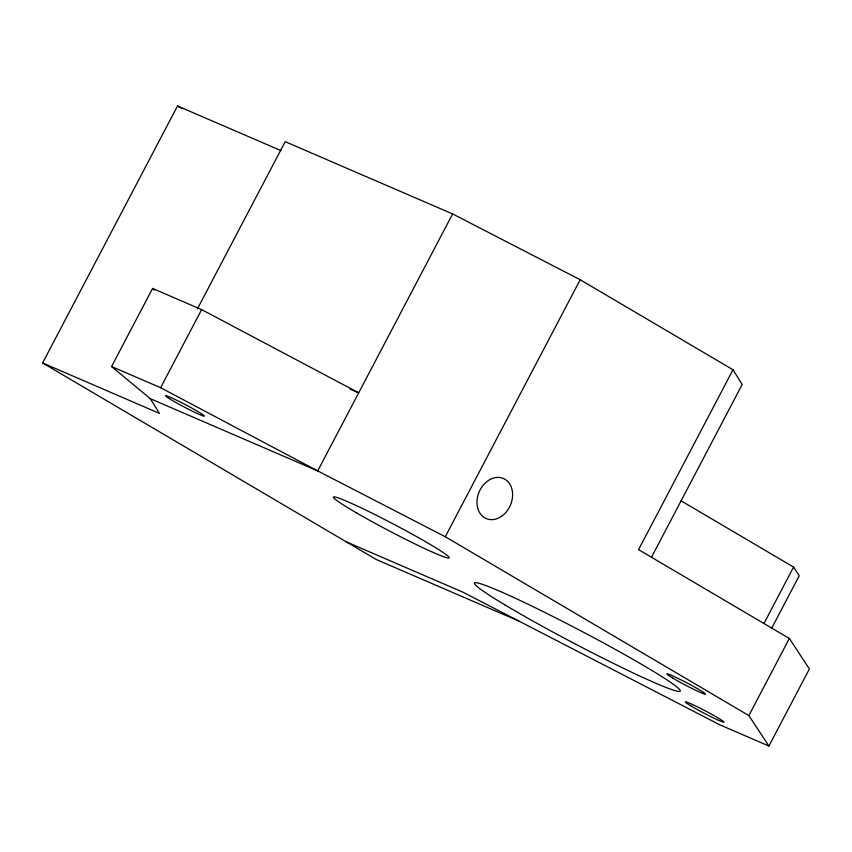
<?xml version="1.0" encoding="UTF-8"?>
<svg xmlns="http://www.w3.org/2000/svg" width="852" height="852" viewBox="0 0 852 852"><rect width="100%" height="100%" fill="white"/><g stroke="black" fill="none" stroke-linecap="round" stroke-linejoin="round"><path stroke-width="1.28" d="M518.836 621.033L376.264 559.508L42.6 362.963L177.525 105.978L281 150.623M197.462 308.797L285.207 141.677L452.625 213.927L580.191 279.744L732.997 369.757L638.553 549.646L789.346 638.467L809.4 668.927L768.919 746.022L748.876 715.573L445.276 536.739L317.7 470.911L150.282 398.661L111.58 366.541L152.583 288.445L201.626 309.606L358.703 392.815L350.151 389.119M111.58 366.541L160.623 387.703L201.626 309.606M452.625 213.927L317.7 470.911L160.623 387.703M445.276 536.739L580.191 279.744M651.45 557.314L742.188 384.486L732.997 369.757M763.924 623.579L793.574 567.091L681.099 500.838M771.454 628.659L799.251 575.707L793.574 567.091M748.876 715.573L789.346 638.467M42.6 362.963L159.462 413.401L150.282 398.661M346.2 541.797L463.062 592.236L719.887 724.86L768.919 746.022M177.525 105.978L182.104 108.673M152.583 288.445L154.627 290.138M166.108 395.765L165.906 395.754A21.811 1.331 27.7 0 0 185.172 407.522A21.811 1.331 27.7 0 0 204.15 415.712A21.811 1.331 27.7 0 0 179.484 401.611L178.324 401.036A21.811 1.331 27.7 0 0 166.108 395.765M356.935 513.128A65.434 3.994 27.7 0 0 448.908 558.049A65.434 3.994 27.7 0 0 368.075 511.189A65.434 3.994 27.7 0 0 356.935 513.128M691.249 706.106A21.811 1.331 27.7 0 0 723.337 722.134A21.811 1.331 27.7 0 0 699.077 707.671A21.811 1.331 27.7 0 0 691.249 706.106M672.814 678.107A21.811 1.331 27.7 0 0 704.902 694.146A21.811 1.331 27.7 0 0 680.641 679.672A21.811 1.331 27.7 0 0 672.814 678.107M504.906 604.888A116.319 7.104 27.7 0 0 676.999 691.132A116.319 7.104 27.7 0 0 549.987 615.016A116.319 7.104 27.7 0 0 504.906 604.888M501.636 516.248A21.811 16.987 -66.7 0 0 505.63 479.708A21.811 16.987 -66.7 0 0 477.109 499.634A21.811 16.987 -66.7 0 0 501.636 516.248"/></g></svg>
